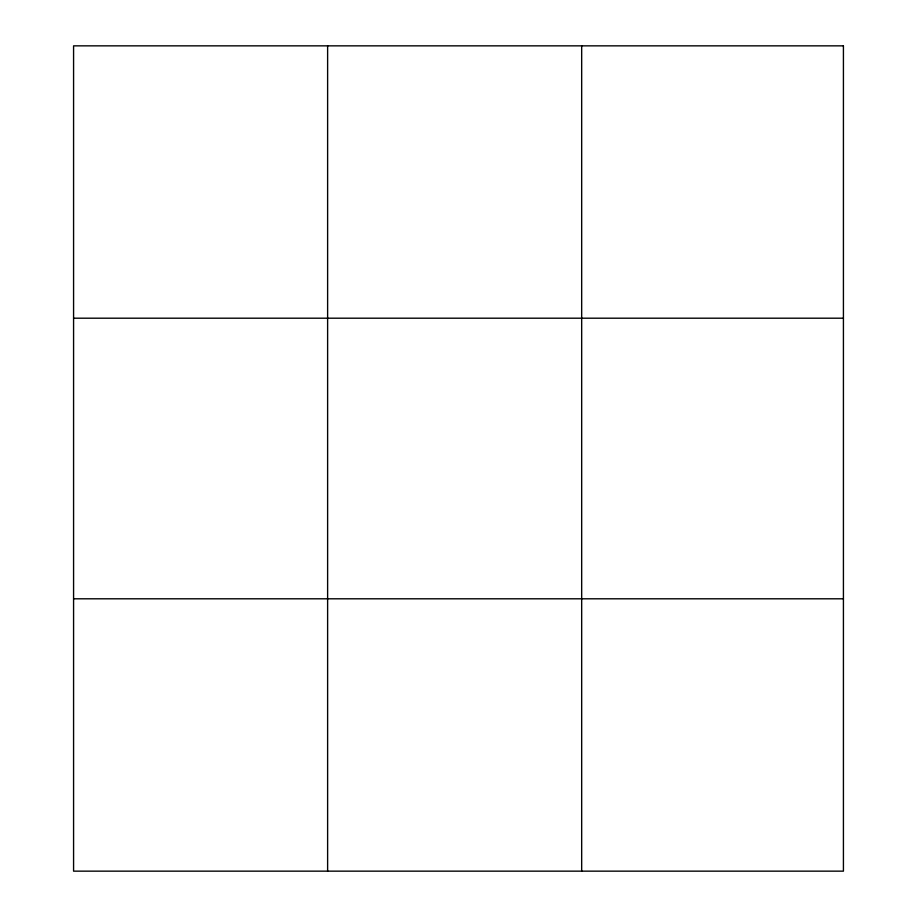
<?xml version="1.0" encoding="UTF-8"?>
<svg xmlns="http://www.w3.org/2000/svg" width="917" height="917" viewBox="0 0 917 917"><rect width="100%" height="100%" fill="white"/><g stroke="black" fill="none" stroke-linecap="round" stroke-linejoin="round"><path stroke-width="1.38" d="M327.621 45.85L327.621 871.15M581.676 45.85L581.676 871.15M73.578 318.199L843.422 318.199M73.578 598.801L843.422 598.801M843.422 45.85L843.422 871.15L73.578 871.15L73.578 45.85L843.422 45.85"/></g></svg>
